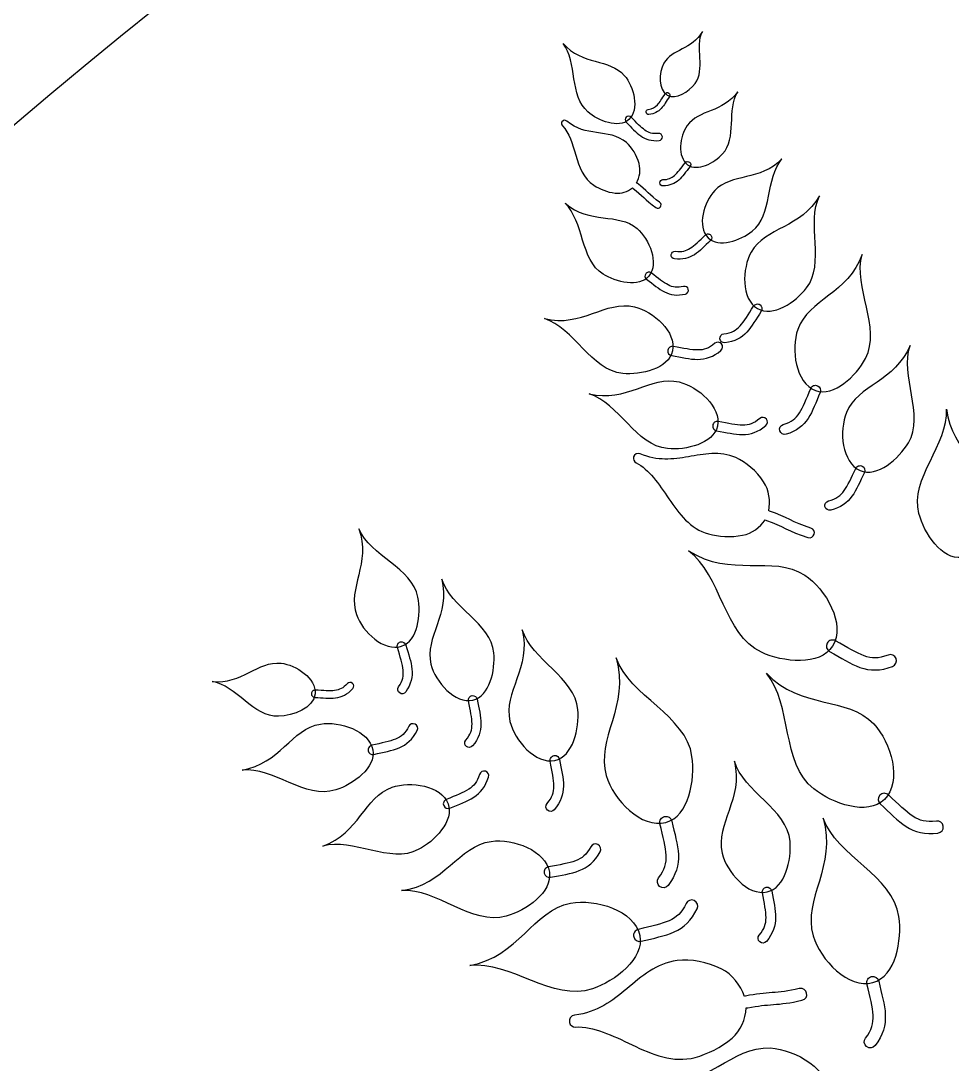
# Model space of a CAD drawing. Extents: x 5.1 to 86.3, y 5.1 to 86.3.
# Drawn here: x 21.09 to 27.43, y 68.23 to 75.33 of the extents above; entities that cross this region are included whole.
import ezdxf

# ---------------------------------------------------------------- set-up
doc = ezdxf.new("R2010")
doc.units = 0
doc.layers.add('View004', color=7, linetype='CONTINUOUS')

msp = doc.modelspace()

# ---------------------------------------------------------------- linework, layer by layer
at = {"layer": 'View004', "color": 1}
for p, q in [((25.495351, 74.821307), (25.495351, 74.821307)), ((25.505197, 74.836094), (25.505197, 74.836094)), ((24.778514, 74.640853), (24.778527, 74.640882)), ((25.215232, 74.672039), (25.215232, 74.672039)), ((25.232779, 74.654828), (25.232779, 74.654828)), ((25.633622, 74.348068), (25.633622, 74.348068)), ((25.647314, 74.364797), (25.647314, 74.364797)), ((25.772641, 73.850947), (25.772641, 73.850947)), ((25.79223, 73.868625), (25.79223, 73.868625)), ((25.348334, 73.60608), (25.348334, 73.60608)), ((25.370237, 73.590099), (25.370237, 73.590099)), ((26.109316, 73.368848), (26.109316, 73.368848)), ((26.126725, 73.395026), (26.126725, 73.395026)), ((25.499136, 73.085618), (25.499136, 73.085618)), ((25.530988, 73.080393), (25.530988, 73.080393)), ((26.503971, 72.811815), (26.503971, 72.811815)), ((26.518146, 72.843955), (26.518146, 72.843955)), ((25.804463, 72.573943), (25.804463, 72.573943)), ((25.836314, 72.568718), (25.836314, 72.568718)), ((25.266052, 72.358702), (25.266076, 72.358786)), ((26.822664, 72.296499), (26.822664, 72.296499)), ((26.807935, 72.2671), (26.807935, 72.2671)), ((23.678815, 71.099988), (23.678815, 71.099988)), ((26.583813, 71.091758), (26.583813, 71.091758)), ((23.686791, 71.070563), (23.686791, 71.070563)), ((26.62082, 71.071529), (26.62082, 71.071529)), ((23.072323, 70.747878), (23.072323, 70.747878)), ((23.097639, 70.746977), (23.097639, 70.746977)), ((24.166634, 70.734224), (24.166634, 70.734224)), ((24.171719, 70.704163), (24.171719, 70.704163)), ((23.458923, 70.357846), (23.458923, 70.357846)), ((23.490288, 70.365463), (23.490288, 70.365463)), ((24.725064, 70.326336), (24.725064, 70.326336)), ((24.730329, 70.293878), (24.730329, 70.293878)), ((26.942082, 70.056196), (26.942082, 70.056196)), ((26.973391, 70.027937), (26.973391, 70.027937)), ((23.973144, 69.985579), (23.973144, 69.985579)), ((24.00275, 69.998438), (24.00275, 69.998438)), ((25.477076, 69.912556), (25.477076, 69.912556)), ((25.485814, 69.871533), (25.485814, 69.871533)), ((24.657255, 69.525664), (24.657255, 69.525664)), ((24.692837, 69.533206), (24.692837, 69.533206)), ((26.169329, 69.43058), (26.169329, 69.43058)), ((26.174593, 69.398122), (26.174593, 69.398122)), ((25.307744, 69.102817), (25.307744, 69.102817)), ((25.266993, 69.09195), (25.266993, 69.09195)), ((26.886115, 68.822463), (26.886115, 68.822463)), ((26.894853, 68.781439), (26.894853, 68.781439)), ((24.829134, 68.509344), (24.829138, 68.509352))]:
    msp.add_line(p, q, dxfattribs=at)
at = {"layer": 'View004', "color": 3}
msp.add_open_spline([(7.701295, 45.701241), (7.701295, 59.277333), (14.944054, 71.82216), (26.701295, 78.610206)], degree=3, dxfattribs=at)
at = {"layer": 'View004', "color": 1}
for points in [[(25.734145, 75.255269), (25.663727, 75.129647), (25.526315, 75.135335), (25.471704, 75.038713)], [(25.68426, 74.900503), (25.757171, 74.99508), (25.682996, 75.149829), (25.734145, 75.255269)], [(24.954436, 74.708167), (24.828749, 74.815413), (24.885033, 75.046078), (24.785711, 75.174239)], [(24.785711, 75.174239), (24.916877, 75.02425), (25.10129, 75.071144), (25.202784, 74.955909)], [(25.471704, 75.038713), (25.435835, 74.975253), (25.432557, 74.858331), (25.495351, 74.821307)], [(25.202784, 74.955909), (25.269446, 74.880223), (25.307232, 74.722863), (25.232779, 74.654828)], [(25.495351, 74.821307), (25.554168, 74.786628), (25.642572, 74.846428), (25.68426, 74.900503)], [(25.974715, 74.845019), (25.874411, 74.701318), (25.708688, 74.724646), (25.630996, 74.614172)], [(25.871862, 74.421373), (25.971471, 74.52718), (25.90016, 74.723453), (25.974715, 74.845019)], [(25.42835, 74.754781), (25.444368, 74.771932), (25.459466, 74.797857), (25.480716, 74.830737)], [(25.510108, 74.811876), (25.489458, 74.779934), (25.474474, 74.752589), (25.454142, 74.73084)], [(25.480716, 74.830737), (25.483214, 74.834739), (25.48722, 74.837563), (25.491828, 74.838572)], [(25.491828, 74.838572), (25.496436, 74.83958), (25.501256, 74.838687), (25.505197, 74.836094)], [(25.505197, 74.836094), (25.513221, 74.83075), (25.515417, 74.819924), (25.510108, 74.811876)], [(25.232779, 74.654828), (25.16304, 74.591102), (25.026299, 74.646847), (24.954436, 74.708167)], [(25.350705, 74.705166), (25.349586, 74.714781), (25.356474, 74.723483), (25.366089, 74.724602)], [(25.370141, 74.689782), (25.360526, 74.688663), (25.351824, 74.695551), (25.350705, 74.705166)], [(25.366089, 74.724602), (25.396329, 74.72807), (25.412338, 74.737627), (25.42835, 74.754781)], [(25.454142, 74.73084), (25.433832, 74.709078), (25.407107, 74.694021), (25.370141, 74.689782)], [(24.778527, 74.640882), (24.772675, 74.632006), (24.773891, 74.620218), (24.781567, 74.612785)], [(24.811604, 74.645261), (24.801519, 74.654107), (24.785947, 74.652025), (24.778514, 74.640853)], [(25.014495, 74.566873), (24.944225, 74.577004), (24.875577, 74.589399), (24.811604, 74.645261)], [(25.215232, 74.672039), (25.205892, 74.662515), (25.206008, 74.647233), (25.215491, 74.637851)], [(25.232624, 74.679207), (25.226098, 74.679258), (25.219827, 74.676673), (25.215232, 74.672039)], [(25.215491, 74.637851), (25.252558, 74.600496), (25.280643, 74.567748), (25.314373, 74.544103)], [(25.249903, 74.67177), (25.24538, 74.676475), (25.23915, 74.679156), (25.232624, 74.679207)], [(25.342463, 74.583872), (25.315885, 74.602523), (25.288051, 74.633316), (25.249903, 74.67177)], [(24.781567, 74.612785), (24.828451, 74.566668), (24.849275, 74.490816), (24.872896, 74.41292)], [(25.21672, 74.498427), (25.15744, 74.549834), (25.08476, 74.556742), (25.014495, 74.566873)], [(25.435363, 74.560773), (25.393434, 74.556842), (25.369034, 74.565215), (25.342463, 74.583872)], [(25.461734, 74.538847), (25.460507, 74.552184), (25.4487, 74.562), (25.435363, 74.560773)], [(25.630996, 74.614172), (25.579967, 74.541614), (25.562009, 74.400416), (25.633622, 74.348068)], [(25.303504, 74.356519), (25.287886, 74.411839), (25.255867, 74.464485), (25.21672, 74.498427)], [(25.314373, 74.544103), (25.348077, 74.520433), (25.388553, 74.507672), (25.439808, 74.512476)], [(25.439808, 74.512476), (25.453145, 74.513703), (25.462962, 74.52551), (25.461734, 74.538847)], [(25.633622, 74.348068), (25.7007, 74.299036), (25.814909, 74.360876), (25.871862, 74.421373)], [(24.872896, 74.41292), (24.896517, 74.335024), (24.923793, 74.254048), (24.995379, 74.207964)], [(25.285955, 74.22401), (25.306741, 74.264388), (25.316522, 74.31039), (25.303504, 74.356519)], [(25.544526, 74.275523), (25.565975, 74.294376), (25.58736, 74.323964), (25.617027, 74.361239)], [(25.617027, 74.361239), (25.620531, 74.365786), (25.62572, 74.368727), (25.631421, 74.369397)], [(25.631421, 74.369397), (25.637122, 74.370067), (25.642852, 74.368408), (25.647314, 74.364797)], [(25.647314, 74.364797), (25.656392, 74.357365), (25.657755, 74.343993), (25.650364, 74.334882)], [(26.27535, 74.388138), (26.127966, 74.233107), (25.932252, 74.291634), (25.818246, 74.172557)], [(26.073579, 73.895743), (26.213179, 74.005171), (26.163096, 74.2551), (26.27535, 74.388138)], [(25.650364, 74.334882), (25.621536, 74.298672), (25.600119, 74.267349), (25.572895, 74.243445)], [(24.995379, 74.207964), (25.034724, 74.182634), (25.087361, 74.161392), (25.139949, 74.154764)], [(25.289223, 74.22173), (25.288235, 74.222566), (25.287095, 74.223326), (25.285955, 74.22401)], [(25.443226, 74.0924), (25.372789, 74.141633), (25.35559, 74.173295), (25.289223, 74.22173)], [(25.444564, 74.224729), (25.444359, 74.236507), (25.453741, 74.24622), (25.465518, 74.246425)], [(25.46626, 74.203774), (25.454482, 74.203569), (25.444769, 74.212951), (25.444564, 74.224729)], [(25.465518, 74.246425), (25.502553, 74.247007), (25.523083, 74.256665), (25.544526, 74.275523)], [(25.572895, 74.243445), (25.545697, 74.219521), (25.511532, 74.204485), (25.46626, 74.203774)], [(25.139949, 74.154764), (25.183672, 74.149292), (25.224457, 74.164903), (25.25835, 74.190355)], [(25.25835, 74.190355), (25.259718, 74.188759), (25.261238, 74.187315), (25.26291, 74.186099)], [(25.26291, 74.186099), (25.3246, 74.141107), (25.342798, 74.10848), (25.417667, 74.056141)], [(25.818246, 74.172557), (25.743366, 74.094348), (25.695815, 73.927244), (25.772641, 73.850947)], [(26.531468, 74.137068), (26.406977, 73.914684), (26.163795, 73.924611), (26.067248, 73.753565)], [(26.443545, 73.509192), (26.572481, 73.676637), (26.441056, 73.95042), (26.531468, 74.137068)], [(25.057902, 73.603833), (24.903574, 73.700804), (24.928143, 73.96157), (24.79925, 74.085584)], [(24.79925, 74.085584), (24.96639, 73.942834), (25.160181, 74.023492), (25.289379, 73.913934)], [(25.417667, 74.056141), (25.441995, 74.038159), (25.468336, 74.075536), (25.443226, 74.0924)], [(25.289379, 73.913934), (25.374237, 73.841977), (25.44063, 73.676258), (25.370237, 73.590099)], [(25.651825, 73.779731), (25.681165, 73.798551), (25.712395, 73.830338), (25.755029, 73.869883)], [(25.755029, 73.869883), (25.76009, 73.874728), (25.766892, 73.877326), (25.773894, 73.87709)], [(25.772641, 73.850947), (25.844602, 73.779482), (25.993761, 73.833175), (26.073579, 73.895743)], [(25.773894, 73.87709), (25.780897, 73.876853), (25.787508, 73.873801), (25.79223, 73.868625)], [(25.79223, 73.868625), (25.801823, 73.857993), (25.801018, 73.841606), (25.790427, 73.831966)], [(25.551147, 73.759098), (25.595946, 73.753011), (25.622492, 73.760904), (25.651825, 73.779731)], [(25.790427, 73.831966), (25.749002, 73.793552), (25.717416, 73.759678), (25.680181, 73.73582)], [(25.544225, 73.707492), (25.529974, 73.709403), (25.519971, 73.722505), (25.521883, 73.736756)], [(25.521883, 73.736756), (25.523795, 73.751007), (25.536897, 73.761009), (25.551147, 73.759098)], [(25.680181, 73.73582), (25.642974, 73.711935), (25.598988, 73.700052), (25.544225, 73.707492)], [(26.067248, 73.753565), (26.003835, 73.641223), (25.998153, 73.434304), (26.109316, 73.368848)], [(26.822295, 73.738067), (26.727629, 73.469501), (26.458004, 73.434073), (26.384317, 73.227354)], [(26.845189, 73.030043), (26.955221, 73.238971), (26.758337, 73.515342), (26.822295, 73.738067)], [(25.370237, 73.590099), (25.304303, 73.509396), (25.14614, 73.548387), (25.057902, 73.603833)], [(25.348334, 73.60608), (25.339662, 73.594192), (25.342231, 73.57753), (25.354081, 73.568805)], [(25.366172, 73.616683), (25.359041, 73.615696), (25.35261, 73.611873), (25.348334, 73.60608)], [(25.354081, 73.568805), (25.40051, 73.533957), (25.436398, 73.502701), (25.476994, 73.482283)], [(25.386221, 73.611328), (25.380532, 73.61574), (25.373304, 73.617671), (25.366172, 73.616683)], [(25.501298, 73.530181), (25.469307, 73.546291), (25.434005, 73.575452), (25.386221, 73.611328)], [(25.60639, 73.519815), (25.561253, 73.508824), (25.533282, 73.514063), (25.501298, 73.530181)], [(25.638678, 73.500097), (25.635207, 73.514458), (25.620751, 73.523286), (25.60639, 73.519815)], [(25.618961, 73.467809), (25.633322, 73.471281), (25.642149, 73.485737), (25.638678, 73.500097)], [(26.109316, 73.368848), (26.213439, 73.307537), (26.369826, 73.413452), (26.443545, 73.509192)], [(24.658319, 73.300402), (24.912538, 73.238432), (25.075162, 73.428156), (25.271249, 73.38109)], [(25.476994, 73.482283), (25.517564, 73.461834), (25.563784, 73.454374), (25.618961, 73.467809)], [(25.271249, 73.38109), (25.40004, 73.350179), (25.559539, 73.209727), (25.530988, 73.080393)], [(25.990812, 73.25105), (26.019142, 73.281418), (26.045834, 73.327313), (26.083407, 73.385522)], [(26.083407, 73.385522), (26.087823, 73.392606), (26.09491, 73.397608), (26.103064, 73.399397)], [(26.103064, 73.399397), (26.111218, 73.401186), (26.119748, 73.39961), (26.126725, 73.395026)], [(26.126725, 73.395026), (26.140931, 73.385576), (26.144827, 73.36642), (26.13544, 73.352172)], [(25.191737, 72.927339), (24.975702, 72.947542), (24.861842, 73.237812), (24.658319, 73.300402)], [(26.13544, 73.352172), (26.098929, 73.295625), (26.07244, 73.247216), (26.03648, 73.208707)], [(25.88066, 73.197579), (25.934171, 73.203746), (25.962493, 73.220676), (25.990812, 73.25105)], [(26.384317, 73.227354), (26.335918, 73.091581), (26.369107, 72.862689), (26.503971, 72.811815)], [(25.864534, 73.128847), (25.853137, 73.142243), (25.833039, 73.143864), (25.819642, 73.132467)], [(25.853455, 73.163168), (25.851465, 73.180182), (25.863645, 73.195589), (25.88066, 73.197579)], [(25.887867, 73.135963), (25.870852, 73.133973), (25.855445, 73.146153), (25.853455, 73.163168)], [(26.03648, 73.208707), (26.000561, 73.170175), (25.95328, 73.143502), (25.887867, 73.135963)], [(25.530988, 73.080393), (25.504245, 72.95925), (25.315257, 72.915786), (25.191737, 72.927339)], [(25.499136, 73.085618), (25.496302, 73.068331), (25.507975, 73.052005), (25.52525, 73.049095)], [(25.512399, 73.106459), (25.505351, 73.101582), (25.50057, 73.094068), (25.499136, 73.085618)], [(25.536577, 73.111529), (25.528163, 73.113164), (25.519446, 73.111336), (25.512399, 73.106459)], [(25.70241, 73.087073), (25.659771, 73.08702), (25.606607, 73.099057), (25.536577, 73.111529)], [(25.702295, 73.023133), (25.75638, 73.02318), (25.809496, 73.040062), (25.860914, 73.083955)], [(25.819642, 73.132467), (25.77758, 73.096561), (25.745047, 73.087114), (25.70241, 73.087073)], [(25.860914, 73.083955), (25.87431, 73.095352), (25.875931, 73.115451), (25.864534, 73.128847)], [(27.148084, 73.118497), (27.047244, 72.871743), (26.793527, 72.850999), (26.715142, 72.661107)], [(27.136981, 72.455468), (27.24945, 72.645757), (27.078059, 72.913193), (27.148084, 73.118497)], [(25.52525, 73.049095), (25.593289, 73.036987), (25.6482, 73.023039), (25.702295, 73.023133)], [(26.503971, 72.811815), (26.630294, 72.764164), (26.782277, 72.910584), (26.845189, 73.030043)], [(24.963646, 72.788727), (25.217865, 72.726758), (25.380488, 72.916482), (25.576576, 72.869415)], [(25.576576, 72.869415), (25.705367, 72.838504), (25.864865, 72.698052), (25.836314, 72.568718)], [(25.497063, 72.415664), (25.281029, 72.435867), (25.167169, 72.726138), (24.963646, 72.788727)], [(26.395959, 72.659535), (26.421359, 72.698369), (26.441997, 72.753986), (26.472267, 72.825234)], [(26.535911, 72.798437), (26.506493, 72.72922), (26.486559, 72.670875), (26.454309, 72.621623)], [(26.472267, 72.825234), (26.475779, 72.833875), (26.482628, 72.840734), (26.491264, 72.844257)], [(26.491264, 72.844257), (26.4999, 72.847781), (26.509592, 72.847672), (26.518146, 72.843955)], [(26.518146, 72.843955), (26.535589, 72.83626), (26.54353, 72.815913), (26.535911, 72.798437)], [(26.284879, 72.579667), (26.342617, 72.596658), (26.370571, 72.620696), (26.395959, 72.659535)], [(26.715142, 72.661107), (26.663656, 72.536387), (26.684178, 72.320858), (26.807935, 72.2671)], [(27.208601, 71.974888), (27.146352, 72.211333), (27.409463, 72.444197), (27.396914, 72.68381)], [(27.396914, 72.68381), (27.429745, 72.390786), (27.693479, 72.292129), (27.719577, 72.066393)], [(25.804463, 72.573943), (25.801629, 72.556656), (25.813302, 72.54033), (25.830576, 72.53742)], [(25.817726, 72.594785), (25.810678, 72.589907), (25.805896, 72.582393), (25.804463, 72.573943)], [(25.841903, 72.599855), (25.83349, 72.60149), (25.824773, 72.599662), (25.817726, 72.594785)], [(26.007737, 72.575398), (25.965098, 72.575345), (25.911934, 72.587383), (25.841903, 72.599855)], [(26.007622, 72.511458), (26.061707, 72.511506), (26.114822, 72.528388), (26.166241, 72.572281)], [(26.124969, 72.620793), (26.082907, 72.584886), (26.050374, 72.57544), (26.007737, 72.575398)], [(26.169861, 72.617172), (26.158464, 72.630569), (26.138366, 72.632189), (26.124969, 72.620793)], [(26.166241, 72.572281), (26.179637, 72.583677), (26.181258, 72.603776), (26.169861, 72.617172)], [(26.261488, 72.536596), (26.256053, 72.554949), (26.266526, 72.574233), (26.284879, 72.579667)], [(26.454309, 72.621623), (26.422109, 72.572353), (26.37514, 72.533975), (26.304559, 72.513204)], [(25.836314, 72.568718), (25.809572, 72.447575), (25.620584, 72.404112), (25.497063, 72.415664)], [(25.830576, 72.53742), (25.898615, 72.525312), (25.953527, 72.511364), (26.007622, 72.511458)], [(26.304559, 72.513204), (26.286206, 72.50777), (26.266922, 72.518243), (26.261488, 72.536596)], [(26.807935, 72.2671), (26.923854, 72.216748), (27.072676, 72.346668), (27.136981, 72.455468)], [(25.311598, 72.380157), (25.293054, 72.388258), (25.271622, 72.378105), (25.266052, 72.358702)], [(25.639058, 72.360374), (25.533439, 72.342772), (25.429107, 72.329153), (25.311598, 72.380157)], [(25.961011, 72.354598), (25.852289, 72.401346), (25.744677, 72.377998), (25.639058, 72.360374)], [(25.266076, 72.358786), (25.261744, 72.34335), (25.268888, 72.32698), (25.283259, 72.319782)], [(25.283259, 72.319782), (25.371749, 72.274965), (25.436393, 72.17549), (25.505996, 72.074358)], [(26.150686, 72.190383), (26.10292, 72.262735), (26.032808, 72.323738), (25.961011, 72.354598)], [(26.778909, 72.281102), (26.782589, 72.289019), (26.789308, 72.295118), (26.797544, 72.298016)], [(26.797544, 72.298016), (26.80578, 72.300914), (26.814837, 72.300367), (26.822664, 72.296499)], [(26.822664, 72.296499), (26.838619, 72.288503), (26.845109, 72.269115), (26.837183, 72.253125)], [(26.699956, 72.129683), (26.725487, 72.164825), (26.747337, 72.215877), (26.778909, 72.281102)], [(26.837183, 72.253125), (26.806501, 72.189761), (26.785184, 72.136126), (26.752771, 72.091558)], [(26.186125, 71.991918), (26.197517, 72.05946), (26.190533, 72.130051), (26.150686, 72.190383)], [(26.592433, 72.060109), (26.647196, 72.073344), (26.674436, 72.094535), (26.699956, 72.129683)], [(26.752771, 72.091558), (26.720402, 72.04697), (26.674726, 72.013244), (26.607782, 71.997065)], [(25.505996, 72.074358), (25.575597, 71.973225), (25.651862, 71.869337), (25.775836, 71.835878)], [(26.568586, 72.020913), (26.564347, 72.038322), (26.575024, 72.055871), (26.592433, 72.060109)], [(26.607782, 71.997065), (26.590373, 71.992827), (26.572824, 72.003504), (26.568586, 72.020913)], [(26.191825, 71.99017), (26.190001, 71.99093), (26.188101, 71.991538), (26.186125, 71.991918)], [(26.472344, 71.874802), (26.348586, 71.913312), (26.309373, 71.950942), (26.191825, 71.99017)], [(27.501903, 71.675113), (27.363347, 71.656519), (27.244191, 71.839696), (27.208601, 71.974888)], [(23.396041, 71.869354), (23.478746, 71.636452), (23.316137, 71.46538), (23.379242, 71.285664)], [(23.797938, 71.404066), (23.758154, 71.60511), (23.474447, 71.684147), (23.396041, 71.869354)], [(26.007952, 71.825603), (26.073305, 71.837695), (26.124759, 71.878856), (26.161816, 71.930947)], [(26.161816, 71.930947), (26.164476, 71.929275), (26.167288, 71.927907), (26.170321, 71.926919)], [(26.170321, 71.926919), (26.279572, 71.8905), (26.320657, 71.851938), (26.452212, 71.810993)], [(26.452212, 71.810993), (26.49541, 71.796294), (26.51615, 71.862057), (26.472344, 71.874802)], [(25.775836, 71.835878), (25.843978, 71.817486), (25.929344, 71.811049), (26.007952, 71.825603)], [(26.136317, 71.029679), (25.87872, 71.148098), (25.86399, 71.555249), (25.640164, 71.720509)], [(25.640164, 71.720509), (25.92676, 71.53407), (26.209376, 71.697582), (26.430754, 71.554678)], [(23.959825, 71.527391), (24.019548, 71.287565), (23.841111, 71.133074), (23.886485, 70.948084)], [(24.314692, 71.025312), (24.294598, 71.229268), (24.019896, 71.335452), (23.959825, 71.527391)], [(26.430754, 71.554678), (26.576156, 71.460821), (26.712002, 71.218622), (26.62082, 71.071529)], [(23.686791, 71.070563), (23.798044, 71.107355), (23.820686, 71.289116), (23.797938, 71.404066)], [(23.379242, 71.285664), (23.420687, 71.167627), (23.568016, 71.031283), (23.686791, 71.070563)], [(24.507794, 71.183292), (24.570459, 70.924198), (24.376886, 70.758876), (24.424475, 70.55903)], [(24.886869, 70.639203), (24.866682, 70.85932), (24.571184, 70.975843), (24.507794, 71.183292)], [(23.658073, 71.062313), (23.655726, 71.070061), (23.656605, 71.078428), (23.660509, 71.085519)], [(23.660509, 71.085519), (23.664413, 71.092611), (23.671013, 71.097827), (23.678815, 71.099988)], [(23.678815, 71.099988), (23.694785, 71.104315), (23.711249, 71.094919), (23.715647, 71.078968)], [(26.583813, 71.091758), (26.572836, 71.071671), (26.58016, 71.046491), (26.600198, 71.035426)], [(26.609185, 71.111712), (26.598385, 71.108749), (26.589238, 71.101555), (26.583813, 71.091758)], [(26.641188, 71.107497), (26.631523, 71.113154), (26.619985, 71.114674), (26.609185, 71.111712)], [(26.835053, 71.005564), (26.782462, 71.023955), (26.722128, 71.061808), (26.641188, 71.107497)], [(23.69702, 70.908848), (23.692964, 70.948917), (23.676535, 70.997712), (23.658073, 71.062313)], [(23.715647, 71.078968), (23.733575, 71.016203), (23.751968, 70.965951), (23.757088, 70.915113)], [(24.171719, 70.704163), (24.286016, 70.72999), (24.326183, 70.908698), (24.314692, 71.025312)], [(26.62082, 71.071529), (26.535412, 70.933751), (26.283602, 70.96197), (26.136317, 71.029679)], [(26.600198, 71.035426), (26.67884, 70.991048), (26.740501, 70.950083), (26.807234, 70.926784)], [(26.999234, 71.010785), (26.931835, 70.984723), (26.887637, 70.987159), (26.835053, 71.005564)], [(27.053013, 70.98689), (27.044761, 71.008339), (27.020683, 71.019037), (26.999234, 71.010785)], [(22.396382, 70.831507), (22.600456, 70.808535), (22.708201, 70.972403), (22.865537, 70.955254)], [(22.865537, 70.955254), (22.968876, 70.943992), (23.10701, 70.850503), (23.097639, 70.746977)], [(23.886485, 70.948084), (23.916285, 70.826583), (24.049693, 70.67659), (24.171719, 70.704163)], [(25.146648, 70.990767), (25.242696, 70.66459), (25.006417, 70.44185), (25.079552, 70.190214)], [(25.663648, 70.321287), (25.624158, 70.600464), (25.240388, 70.730433), (25.146648, 70.990767)], [(27.029118, 70.933111), (27.050567, 70.941363), (27.061265, 70.965441), (27.053013, 70.98689)], [(23.665655, 70.794323), (23.695343, 70.837303), (23.701087, 70.868781), (23.69702, 70.908848)], [(23.757088, 70.915113), (23.762251, 70.864289), (23.751503, 70.812755), (23.715211, 70.760215)], [(26.492389, 70.099569), (26.269269, 70.274489), (26.349345, 70.673959), (26.169938, 70.886614)], [(26.169938, 70.886614), (26.405494, 70.638803), (26.718321, 70.732329), (26.900531, 70.54199)], [(26.807234, 70.926784), (26.873934, 70.903432), (26.946727, 70.901253), (27.029118, 70.933111)], [(22.848742, 70.594098), (22.678547, 70.588351), (22.56105, 70.803012), (22.396382, 70.831507)], [(23.317185, 70.816212), (23.288008, 70.784076), (23.26362, 70.773488), (23.23043, 70.769218)], [(23.352494, 70.817856), (23.342289, 70.827152), (23.326481, 70.826416), (23.317185, 70.816212)], [(23.354138, 70.782547), (23.363434, 70.792751), (23.362698, 70.808559), (23.352494, 70.817856)], [(23.097639, 70.746977), (23.088862, 70.650007), (22.946053, 70.597383), (22.848742, 70.594098)], [(23.072323, 70.747878), (23.071835, 70.734138), (23.082545, 70.722588), (23.096283, 70.72204)], [(23.080576, 70.765422), (23.075575, 70.760924), (23.072599, 70.754599), (23.072323, 70.747878)], [(23.098895, 70.771772), (23.092183, 70.772209), (23.085578, 70.769919), (23.080576, 70.765422)], [(23.23043, 70.769218), (23.19724, 70.764938), (23.154654, 70.769024), (23.098895, 70.771772)], [(23.236696, 70.719428), (23.278798, 70.724841), (23.318471, 70.743264), (23.354138, 70.782547)], [(23.673379, 70.752491), (23.659694, 70.76191), (23.656236, 70.780639), (23.665655, 70.794323)], [(23.715211, 70.760215), (23.705793, 70.746531), (23.687064, 70.743072), (23.673379, 70.752491)], [(24.147011, 70.721599), (24.151585, 70.728278), (24.15866, 70.73283), (24.166634, 70.734224)], [(24.166634, 70.734224), (24.182949, 70.736981), (24.198424, 70.726032), (24.201254, 70.70973)], [(23.096283, 70.72204), (23.150456, 70.719378), (23.194592, 70.713977), (23.236696, 70.719428)], [(24.142336, 70.698739), (24.140752, 70.706677), (24.142437, 70.714919), (24.147011, 70.721599)], [(24.166212, 70.542219), (24.166063, 70.582493), (24.154444, 70.632652), (24.142336, 70.698739)], [(24.201254, 70.70973), (24.213009, 70.645522), (24.22644, 70.593722), (24.226605, 70.542627)], [(24.730329, 70.293878), (24.853789, 70.3209), (24.898412, 70.513348), (24.886869, 70.639203)], [(22.600948, 70.22752), (22.859196, 70.269658), (22.934899, 70.507798), (23.133808, 70.540976)], [(23.133808, 70.540976), (23.264451, 70.562769), (23.466111, 70.495686), (23.490288, 70.365463)], [(23.735743, 70.526042), (23.711025, 70.476569), (23.684757, 70.455177), (23.645516, 70.438503)], [(23.778489, 70.540225), (23.762768, 70.548113), (23.74363, 70.541763), (23.735743, 70.526042)], [(23.792672, 70.49748), (23.800559, 70.5132), (23.794209, 70.532338), (23.778489, 70.540225)], [(24.123885, 70.431277), (24.157603, 70.471174), (24.166373, 70.501947), (24.166212, 70.542219)], [(24.226605, 70.542627), (24.226813, 70.491543), (24.211117, 70.441294), (24.1699, 70.392523)], [(24.424475, 70.55903), (24.45573, 70.427771), (24.598521, 70.265029), (24.730329, 70.293878)], [(26.900531, 70.54199), (27.020209, 70.416976), (27.096194, 70.14988), (26.973391, 70.027937)], [(23.670359, 70.379586), (23.720138, 70.400734), (23.762456, 70.437003), (23.792672, 70.49748)], [(23.463002, 70.38221), (23.458416, 70.37497), (23.456946, 70.366185), (23.458923, 70.357846)], [(23.483285, 70.396312), (23.474901, 70.394535), (23.467588, 70.389451), (23.463002, 70.38221)], [(23.645516, 70.438503), (23.606278, 70.421816), (23.552631, 70.412155), (23.483285, 70.396312)], [(23.497218, 70.334407), (23.564588, 70.349808), (23.620589, 70.358391), (23.670359, 70.379586)], [(24.127515, 70.388893), (24.114809, 70.399595), (24.113184, 70.418571), (24.123885, 70.431277)], [(24.1699, 70.392523), (24.159198, 70.379816), (24.140222, 70.378191), (24.127515, 70.388893)], [(23.490288, 70.365463), (23.512935, 70.243488), (23.355888, 70.129728), (23.237651, 70.092167)], [(23.458923, 70.357846), (23.463059, 70.340823), (23.480177, 70.330346), (23.497218, 70.334407)], [(24.698599, 70.288241), (24.696949, 70.296815), (24.698827, 70.305692), (24.703808, 70.312863)], [(24.703808, 70.312863), (24.70879, 70.320033), (24.716453, 70.324891), (24.725064, 70.326336)], [(24.725064, 70.326336), (24.74268, 70.329191), (24.759291, 70.31727), (24.762224, 70.299666)], [(24.762224, 70.299666), (24.774434, 70.230331), (24.788543, 70.174366), (24.788348, 70.119258)], [(25.485814, 69.871533), (25.641418, 69.913685), (25.686229, 70.161664), (25.663648, 70.321287)], [(23.237651, 70.092167), (23.030858, 70.026473), (22.81276, 70.249306), (22.600948, 70.22752)], [(24.72321, 70.119257), (24.723342, 70.162695), (24.711177, 70.216877), (24.698599, 70.288241)], [(25.952059, 70.287536), (26.014724, 70.028443), (25.82115, 69.86312), (25.86874, 69.663274)], [(26.331133, 69.743447), (26.310946, 69.963564), (26.015448, 70.080087), (25.952059, 70.287536)], [(24.217199, 70.19855), (24.201287, 70.145584), (24.179055, 70.120024), (24.143235, 70.096897)], [(24.177768, 70.043084), (24.223208, 70.072416), (24.258716, 70.115375), (24.278167, 70.180122)], [(24.256897, 70.21982), (24.240061, 70.224909), (24.222288, 70.215386), (24.217199, 70.19855)], [(24.278167, 70.180122), (24.283256, 70.196958), (24.273733, 70.214731), (24.256897, 70.21982)], [(25.079552, 70.190214), (25.127584, 70.024938), (25.319689, 69.826531), (25.485814, 69.871533)], [(23.149997, 69.710744), (23.397265, 69.796337), (23.431217, 70.043902), (23.621546, 70.110539)], [(23.621546, 70.110539), (23.746554, 70.154307), (23.956703, 70.122624), (24.00275, 69.998438)], [(24.143235, 70.096897), (24.10742, 70.073758), (24.056209, 70.055083), (23.990584, 70.027639)], [(24.676752, 69.999913), (24.713408, 70.042697), (24.72309, 70.075822), (24.72321, 70.119257)], [(24.788348, 70.119258), (24.788201, 70.06416), (24.770906, 70.010081), (24.726097, 69.95778)], [(26.973391, 70.027937), (26.858364, 69.913718), (26.619959, 69.999555), (26.492389, 70.099569)], [(23.990584, 70.027639), (23.982626, 70.024457), (23.976288, 70.018199), (23.973006, 70.010282)], [(24.014877, 69.96902), (24.078631, 69.995692), (24.132345, 70.013706), (24.177768, 70.043084)], [(26.942082, 70.056196), (26.926747, 70.039202), (26.928034, 70.01301), (26.94496, 69.9976)], [(26.97139, 70.069723), (26.960198, 70.069345), (26.949631, 70.064468), (26.942082, 70.056196)], [(27.001543, 70.058202), (26.993454, 70.065947), (26.982582, 70.0701), (26.97139, 70.069723)], [(27.16649, 69.914096), (27.119596, 69.94418), (27.069683, 69.994991), (27.001543, 70.058202)], [(24.00275, 69.998438), (24.04588, 69.882117), (23.910551, 69.743224), (23.800458, 69.686036)], [(23.973006, 70.010282), (23.969723, 70.002365), (23.969773, 69.993459), (23.973144, 69.985579)], [(23.973144, 69.985579), (23.980125, 69.969512), (23.99878, 69.96211), (24.014877, 69.96902)], [(24.680358, 69.954174), (24.666732, 69.965808), (24.665117, 69.986286), (24.676752, 69.999913)], [(24.726097, 69.95778), (24.714462, 69.944154), (24.693984, 69.942539), (24.680358, 69.954174)], [(26.94496, 69.9976), (27.011169, 69.936197), (27.061651, 69.882051), (27.121163, 69.843914)], [(25.445741, 69.862366), (25.443102, 69.873186), (25.44494, 69.884613), (25.450838, 69.894061)], [(25.450838, 69.894061), (25.456736, 69.903508), (25.466196, 69.910176), (25.477076, 69.912556)], [(25.477076, 69.912556), (25.499341, 69.917296), (25.521249, 69.903147), (25.526087, 69.880903)], [(25.526087, 69.880903), (25.545982, 69.79333), (25.567459, 69.722911), (25.570658, 69.652688)], [(26.555687, 69.900673), (26.651736, 69.574497), (26.415456, 69.351756), (26.488591, 69.10012)], [(27.072688, 69.231194), (27.033197, 69.510371), (26.649428, 69.640339), (26.555687, 69.900673)], [(27.327407, 69.881106), (27.255802, 69.871383), (27.213373, 69.884001), (27.16649, 69.914096)], [(27.37418, 69.845393), (27.371126, 69.868171), (27.350185, 69.88416), (27.327407, 69.881106)], [(25.48767, 69.648612), (25.48512, 69.703962), (25.466231, 69.772231), (25.445741, 69.862366)], [(27.121163, 69.843914), (27.180631, 69.805732), (27.250934, 69.786735), (27.338467, 69.798621)], [(27.338467, 69.798621), (27.361244, 69.801675), (27.377234, 69.822615), (27.37418, 69.845393)], [(23.800458, 69.686036), (23.60791, 69.586014), (23.354984, 69.768358), (23.149997, 69.710744)], [(23.686542, 69.407262), (23.97882, 69.446179), (24.071971, 69.711908), (24.297115, 69.742696)], [(24.297115, 69.742696), (24.444989, 69.762919), (24.669913, 69.680685), (24.692837, 69.533206)], [(26.174593, 69.398122), (26.298054, 69.425145), (26.342676, 69.617592), (26.331133, 69.743447)], [(24.974625, 69.705955), (24.945146, 69.651048), (24.91485, 69.627822), (24.870099, 69.610338)], [(24.896131, 69.543154), (24.952901, 69.565327), (25.001767, 69.604779), (25.037803, 69.671898)], [(25.023242, 69.720516), (25.005796, 69.72992), (24.984029, 69.723401), (24.974625, 69.705955)], [(25.037803, 69.671898), (25.047207, 69.689345), (25.040688, 69.711111), (25.023242, 69.720516)], [(25.86874, 69.663274), (25.899994, 69.532015), (26.042785, 69.369273), (26.174593, 69.398122)], [(24.870099, 69.610338), (24.825349, 69.592842), (24.764603, 69.583735), (24.685969, 69.568185)], [(25.435946, 69.493654), (25.479971, 69.550457), (25.490234, 69.593266), (25.48767, 69.648612)], [(25.570658, 69.652688), (25.573918, 69.582482), (25.555267, 69.512499), (25.50145, 69.443062)], [(24.692837, 69.533206), (24.714309, 69.395067), (24.53365, 69.272127), (24.399228, 69.233733)], [(24.662657, 69.552972), (24.657252, 69.544968), (24.655304, 69.535123), (24.657255, 69.525664)], [(24.657255, 69.525664), (24.661351, 69.506353), (24.680286, 69.493985), (24.699614, 69.497996)], [(24.685969, 69.568185), (24.676467, 69.566461), (24.668062, 69.560976), (24.662657, 69.552972)], [(24.699614, 69.497996), (24.776008, 69.513113), (24.83937, 69.520928), (24.896131, 69.543154)], [(25.443402, 69.435606), (25.425314, 69.449577), (25.421975, 69.475566), (25.435946, 69.493654)], [(24.399228, 69.233733), (24.164128, 69.16658), (23.925843, 69.424791), (23.686542, 69.407262)], [(25.50145, 69.443062), (25.48748, 69.424974), (25.461491, 69.421635), (25.443402, 69.435606)], [(26.142864, 69.392486), (26.141213, 69.401059), (26.143091, 69.409936), (26.148073, 69.417107)], [(26.167475, 69.223502), (26.167607, 69.266939), (26.155441, 69.321121), (26.142864, 69.392486)], [(26.148073, 69.417107), (26.153054, 69.424278), (26.160718, 69.429135), (26.169329, 69.43058)], [(26.169329, 69.43058), (26.186945, 69.433435), (26.203555, 69.421514), (26.206488, 69.403911)], [(26.206488, 69.403911), (26.218698, 69.334575), (26.232807, 69.278611), (26.232612, 69.223502)], [(24.150003, 68.896669), (24.486128, 68.959251), (24.578073, 69.272547), (24.836945, 69.321691)], [(24.836945, 69.321691), (25.006971, 69.353972), (25.27236, 69.272223), (25.307744, 69.102817)], [(25.623701, 69.319746), (25.592856, 69.254397), (25.559165, 69.225686), (25.50839, 69.202758)], [(25.679127, 69.339521), (25.658361, 69.349366), (25.633546, 69.340512), (25.623701, 69.319746)], [(25.698902, 69.284095), (25.708747, 69.304861), (25.699894, 69.329676), (25.679127, 69.339521)], [(25.542562, 69.126519), (25.606973, 69.155597), (25.661196, 69.204211), (25.698902, 69.284095)], [(25.50839, 69.202758), (25.457619, 69.179816), (25.387821, 69.165629), (25.297695, 69.142911)], [(26.121016, 69.104157), (26.157672, 69.146941), (26.167355, 69.180066), (26.167475, 69.223502)], [(26.232612, 69.223502), (26.232465, 69.168405), (26.21517, 69.114325), (26.170361, 69.062024)], [(26.894853, 68.781439), (27.050457, 68.823591), (27.095268, 69.071571), (27.072688, 69.231194)], [(25.307744, 69.102817), (25.340887, 68.944139), (25.139051, 68.790948), (24.985691, 68.738432)], [(25.271611, 69.123897), (25.265832, 69.114305), (25.264167, 69.102787), (25.266993, 69.09195)], [(25.297695, 69.142911), (25.286794, 69.140345), (25.27739, 69.13349), (25.271611, 69.123897)], [(25.317702, 69.062449), (25.40526, 69.084533), (25.478165, 69.09738), (25.542562, 69.126519)], [(26.124622, 69.058418), (26.110996, 69.070053), (26.109382, 69.090531), (26.121016, 69.104157)], [(26.488591, 69.10012), (26.536623, 68.934845), (26.728728, 68.736437), (26.894853, 68.781439)], [(25.266993, 69.09195), (25.272893, 69.069834), (25.29556, 69.056647), (25.317702, 69.062449)], [(26.170361, 69.062024), (26.158727, 69.048398), (26.138249, 69.046783), (26.124622, 69.058418)], [(24.985691, 68.738432), (24.71747, 68.646581), (24.426062, 68.931309), (24.150003, 68.896669)], [(25.562357, 68.931044), (25.419386, 68.913541), (25.320552, 68.823027), (25.220292, 68.739771)], [(25.862459, 68.874667), (25.767884, 68.921453), (25.656765, 68.942619), (25.562357, 68.931044)], [(26.021384, 68.68772), (25.991956, 68.765723), (25.941322, 68.835649), (25.862459, 68.874667)], [(26.859877, 68.803967), (26.865775, 68.813414), (26.875235, 68.820083), (26.886115, 68.822463)], [(26.886115, 68.822463), (26.90838, 68.827203), (26.930288, 68.813053), (26.935126, 68.790809)], [(25.220292, 68.739771), (25.120032, 68.656516), (25.018682, 68.578239), (24.863866, 68.559823)], [(26.394122, 68.739986), (26.240393, 68.704608), (26.176092, 68.720134), (26.028452, 68.689316)], [(26.412081, 68.660554), (26.466512, 68.671574), (26.448006, 68.75344), (26.394122, 68.739986)], [(26.854781, 68.772273), (26.852141, 68.783093), (26.853979, 68.79452), (26.859877, 68.803967)], [(26.896709, 68.558518), (26.894159, 68.613868), (26.87527, 68.682137), (26.854781, 68.772273)], [(26.935126, 68.790809), (26.955021, 68.703237), (26.976498, 68.632817), (26.979697, 68.562595)], [(26.028452, 68.689316), (26.02602, 68.688984), (26.023664, 68.688404), (26.021384, 68.68772)], [(25.936028, 68.403551), (25.99733, 68.456333), (26.026197, 68.531148), (26.033224, 68.608639)], [(26.033224, 68.608639), (26.037024, 68.608557), (26.040885, 68.608794), (26.044624, 68.609627)], [(26.044624, 68.609627), (26.181822, 68.638309), (26.248658, 68.622957), (26.412081, 68.660554)], [(24.863866, 68.559823), (24.839409, 68.556935), (24.823069, 68.5332), (24.829134, 68.509344)], [(26.844985, 68.403561), (26.88901, 68.460363), (26.899274, 68.503172), (26.896709, 68.558518)], [(26.979697, 68.562595), (26.982957, 68.492388), (26.964306, 68.422406), (26.91049, 68.352969)], [(24.829138, 68.509352), (24.834002, 68.490459), (24.851627, 68.477653), (24.871113, 68.478876)], [(24.871113, 68.478876), (24.991627, 68.48602), (25.120578, 68.42104), (25.25576, 68.357378)], [(25.685675, 68.272058), (25.768597, 68.294493), (25.862297, 68.340063), (25.936028, 68.403551)], [(26.852441, 68.345512), (26.834353, 68.359483), (26.831015, 68.385472), (26.844985, 68.403561)], [(25.25576, 68.357378), (25.390942, 68.293713), (25.534814, 68.231236), (25.685675, 68.272058)], [(25.42777, 68.08649), (25.769143, 68.067489), (25.932834, 68.350002), (26.195972, 68.336286)], [(26.195972, 68.336286), (26.368801, 68.327281), (26.607198, 68.184868), (26.601354, 68.011904)], [(26.91049, 68.352969), (26.896519, 68.33488), (26.87053, 68.331542), (26.852441, 68.345512)]]:
    msp.add_open_spline(points, degree=3, dxfattribs=at)

doc.saveas('drawing.dxf')
